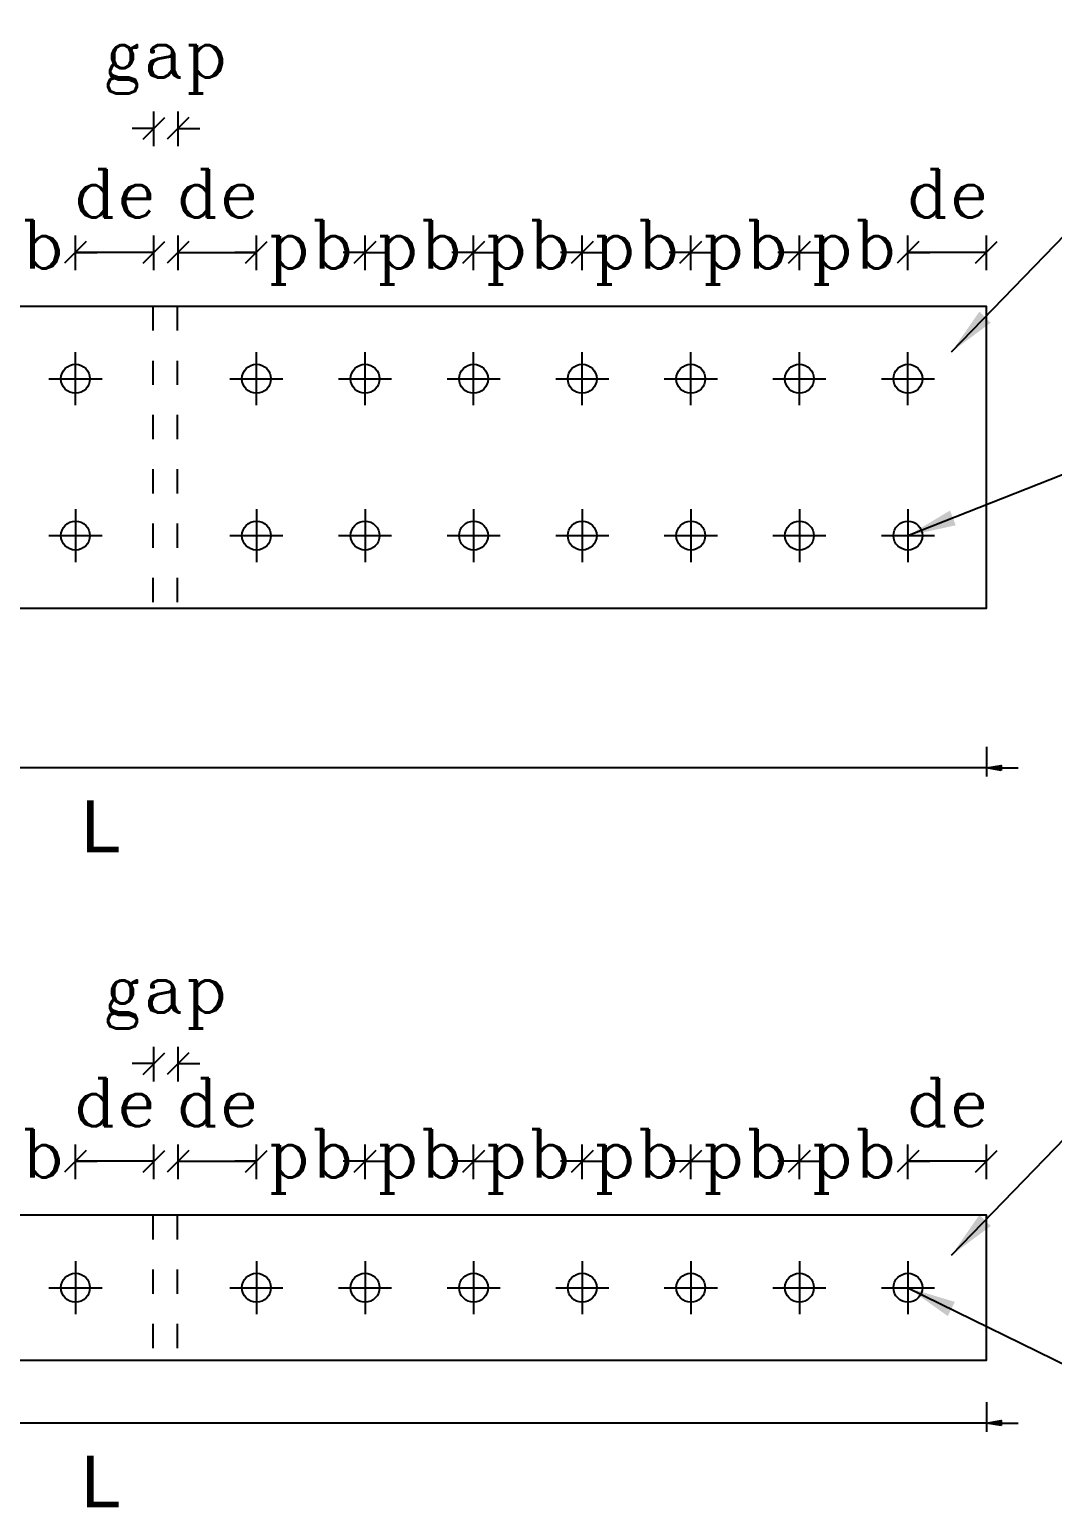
# Model space of a CAD drawing. Header units: millimetres. Extents: x 160 to 329, y 9 to 54.
# Drawn here: x 319.27 to 323.51, y 22.78 to 28.91 of the extents above; entities that cross this region are included whole.
import ezdxf

# ---------------------------------------------------------------- set-up
doc = ezdxf.new("R2010")
doc.units = ezdxf.units.MM
doc.header["$LTSCALE"] = 20
doc.linetypes.add('DASHDOT', pattern=[1, 0.5, -0.25, 0, -0.25])
doc.linetypes.add('DOT2', pattern=[0.125, 0, -0.125])
doc.layers.get('Defpoints').update_dxf_attribs({"color": 255})
for name, color, linetype in [('2', 2, 'Continuous'), ('3', 3, 'Continuous'), ('4', 4, 'Continuous'), ('DIM', 7, 'Continuous'), ('LEADER', 2, 'Continuous')]:
    doc.layers.add(name, color=color, linetype=linetype)
doc.styles.add('PDF Arial', font='arial.ttf')
doc.styles.add('romand', font='romanc9.shx', dxfattribs={"bigfont": 'fars.shx'})
doc.styles.get("Standard").update_dxf_attribs({"font": 'romans.shx'})
doc.dimstyles.new('Arrow', dxfattribs={"dimtxt": 2.5, "dimasz": 0.3, "dimexe": 1.25, "dimexo": 0.625, "dimtad": 1, "dimlfac": 25, "dimtxsty": 'Standard', "dimcen": 2.5, "dimadec": 0, "dimazin": 0, "dimtfac": 1, "dimtmove": 0, "dimatfit": 3, "dimfxl": 1, "dimarcsym": 0})
doc.dimstyles.new('Dim-1.10(mm)', dxfattribs={"dimtxt": 0.2, "dimasz": 0.09, "dimexe": 0.07, "dimexo": 0.15, "dimgap": 0.05, "dimtad": 0, "dimdec": 0, "dimlfac": 100, "dimzin": 9, "dimdsep": 46, "dimtxsty": 'romand', "dimblk": 'OBLIQUE', "dimcen": 0.05, "dimclrd": 256, "dimclre": 256, "dimclrt": 2, "dimadec": 1, "dimazin": 0, "dimtfac": 1, "dimtdec": 0, "dimtofl": 0, "dimtmove": 2, "dimatfit": 3, "dimfxl": 0.07, "dimtolj": 1, "dimtzin": 0, "dimarcsym": 0})

# ---------------------------------------------------------------- blocks, each defined once
blk = doc.blocks.new('_Oblique')
at = {"color": 0, "linetype": 'ByBlock', "lineweight": -2}
blk.add_line((-0.5, -0.5), (0.5, 0.5), dxfattribs=at)
blk = doc.blocks.new('*D127')
at = {"layer": 'Defpoints', "color": 0, "transparency": 16777216}
for p in [(319.4626, 27.9834), (319.0126, 27.7596, 0), (319.4626, 27.7596, 0)]:
    blk.add_point(p, dxfattribs=at)
at = {"layer": 'DIM', "lineweight": -2, "transparency": 16777216}
for p, q in [((319.0126, 27.9096), (319.0126, 28.0534)), ((319.4626, 27.9096), (319.4626, 28.0534)), ((319.0126, 27.9834), (318.9226, 27.9834)), ((319.4626, 27.9834), (319.5526, 27.9834))]:
    blk.add_line(p, q, dxfattribs=at)
at = {"layer": 'DIM', "lineweight": -2, "transparency": 16777216, "xscale": 0.09, "yscale": 0.09, "zscale": 0.09}
blk.add_blockref('_Oblique', (319.0126, 27.9834), dxfattribs=at)
at = {"layer": 'DIM', "lineweight": -2, "transparency": 16777216, "xscale": 0.09, "yscale": 0.09, "zscale": 0.09, "rotation": 180}
blk.add_blockref('_Oblique', (319.4626, 27.9834), dxfattribs=at)
at = {"layer": 'DIM', "color": 2, "transparency": 16777216, "insert": (319.2376, 27.9834), "char_height": 0.2, "attachment_point": 5, "style": 'romand'}
blk.add_mtext('\\A1;pb', dxfattribs=at)
blk = doc.blocks.new('*D128')
at = {"layer": 'Defpoints', "color": 0, "transparency": 16777216}
for p in [(319.4626, 27.9834), (319.4626, 27.7596, 0), (319.7876, 27.7596)]:
    blk.add_point(p, dxfattribs=at)
at = {"layer": 'DIM', "lineweight": -2, "transparency": 16777216}
for p, q in [((319.4626, 27.9096), (319.4626, 28.0534)), ((319.7876, 27.9096), (319.7876, 28.0534)), ((319.7876, 27.9834), (319.4626, 27.9834))]:
    blk.add_line(p, q, dxfattribs=at)
at = {"layer": 'DIM', "lineweight": -2, "transparency": 16777216, "xscale": 0.09, "yscale": 0.09, "zscale": 0.09, "rotation": 180}
blk.add_blockref('_Oblique', (319.4626, 27.9834), dxfattribs=at)
at = {"layer": 'DIM', "lineweight": -2, "transparency": 16777216, "xscale": 0.09, "yscale": 0.09, "zscale": 0.09}
blk.add_blockref('_Oblique', (319.7876, 27.9834), dxfattribs=at)
at = {"layer": 'DIM', "color": 2, "transparency": 16777216, "insert": (319.6251, 28.2284), "char_height": 0.2, "attachment_point": 5, "style": 'romand'}
blk.add_mtext('\\A1;de', dxfattribs=at)
blk = doc.blocks.new('*D129')
at = {"layer": 'Defpoints', "color": 0, "transparency": 16777216}
for p in [(319.8876, 28.4969), (319.7876, 28.2731), (319.8876, 28.2731)]:
    blk.add_point(p, dxfattribs=at)
at = {"layer": 'DIM', "lineweight": -2, "transparency": 16777216}
for p, q in [((319.7876, 28.4231), (319.7876, 28.5669)), ((319.8876, 28.4231), (319.8876, 28.5669)), ((319.7876, 28.4969), (319.6976, 28.4969)), ((319.8876, 28.4969), (319.9776, 28.4969))]:
    blk.add_line(p, q, dxfattribs=at)
at = {"layer": 'DIM', "lineweight": -2, "transparency": 16777216, "xscale": 0.09, "yscale": 0.09, "zscale": 0.09}
blk.add_blockref('_Oblique', (319.7876, 28.4969), dxfattribs=at)
at = {"layer": 'DIM', "lineweight": -2, "transparency": 16777216, "xscale": 0.09, "yscale": 0.09, "zscale": 0.09, "rotation": 180}
blk.add_blockref('_Oblique', (319.8876, 28.4969), dxfattribs=at)
at = {"layer": 'DIM', "color": 2, "transparency": 16777216, "insert": (319.8376, 28.7752), "char_height": 0.2, "attachment_point": 5, "style": 'romand'}
blk.add_mtext('\\A1;gap', dxfattribs=at)
blk = doc.blocks.new('*D135')
at = {"layer": 'Defpoints', "color": 0, "transparency": 16777216}
for p in [(320.6626, 27.9834), (320.6626, 27.7596, 0), (321.1126, 27.7596, 0)]:
    blk.add_point(p, dxfattribs=at)
at = {"layer": 'DIM', "lineweight": -2, "transparency": 16777216}
for p, q in [((320.6626, 27.9096), (320.6626, 28.0534)), ((321.1126, 27.9096), (321.1126, 28.0534)), ((320.6626, 27.9834), (320.5726, 27.9834)), ((321.1126, 27.9834), (321.2026, 27.9834))]:
    blk.add_line(p, q, dxfattribs=at)
at = {"layer": 'DIM', "lineweight": -2, "transparency": 16777216, "xscale": 0.09, "yscale": 0.09, "zscale": 0.09}
blk.add_blockref('_Oblique', (320.6626, 27.9834), dxfattribs=at)
at = {"layer": 'DIM', "lineweight": -2, "transparency": 16777216, "xscale": 0.09, "yscale": 0.09, "zscale": 0.09, "rotation": 180}
blk.add_blockref('_Oblique', (321.1126, 27.9834), dxfattribs=at)
at = {"layer": 'DIM', "color": 2, "transparency": 16777216, "insert": (320.8876, 27.9834), "char_height": 0.2, "attachment_point": 5, "style": 'romand'}
blk.add_mtext('\\A1;pb', dxfattribs=at)
blk = doc.blocks.new('*D136')
at = {"layer": 'Defpoints', "color": 0, "transparency": 16777216}
for p in [(320.2126, 27.9834), (320.2126, 27.7596, 0), (320.6626, 27.7596, 0)]:
    blk.add_point(p, dxfattribs=at)
at = {"layer": 'DIM', "lineweight": -2, "transparency": 16777216}
for p, q in [((320.2126, 27.9096), (320.2126, 28.0534)), ((320.6626, 27.9096), (320.6626, 28.0534)), ((320.2126, 27.9834), (320.1226, 27.9834)), ((320.6626, 27.9834), (320.7526, 27.9834))]:
    blk.add_line(p, q, dxfattribs=at)
at = {"layer": 'DIM', "lineweight": -2, "transparency": 16777216, "xscale": 0.09, "yscale": 0.09, "zscale": 0.09}
blk.add_blockref('_Oblique', (320.2126, 27.9834), dxfattribs=at)
at = {"layer": 'DIM', "lineweight": -2, "transparency": 16777216, "xscale": 0.09, "yscale": 0.09, "zscale": 0.09, "rotation": 180}
blk.add_blockref('_Oblique', (320.6626, 27.9834), dxfattribs=at)
at = {"layer": 'DIM', "color": 2, "transparency": 16777216, "insert": (320.4376, 27.9834), "char_height": 0.2, "attachment_point": 5, "style": 'romand'}
blk.add_mtext('\\A1;pb', dxfattribs=at)
blk = doc.blocks.new('*D137')
at = {"layer": 'Defpoints', "color": 0, "transparency": 16777216}
for p in [(320.2126, 27.9834), (319.8876, 27.7596), (320.2126, 27.7596, 0)]:
    blk.add_point(p, dxfattribs=at)
at = {"layer": 'DIM', "lineweight": -2, "transparency": 16777216}
for p, q in [((319.8876, 27.9096), (319.8876, 28.0534)), ((320.2126, 27.9096), (320.2126, 28.0534)), ((319.8876, 27.9834), (320.2126, 27.9834))]:
    blk.add_line(p, q, dxfattribs=at)
at = {"layer": 'DIM', "lineweight": -2, "transparency": 16777216, "xscale": 0.09, "yscale": 0.09, "zscale": 0.09, "rotation": 180}
blk.add_blockref('_Oblique', (319.8876, 27.9834), dxfattribs=at)
at = {"layer": 'DIM', "lineweight": -2, "transparency": 16777216, "xscale": 0.09, "yscale": 0.09, "zscale": 0.09}
blk.add_blockref('_Oblique', (320.2126, 27.9834), dxfattribs=at)
at = {"layer": 'DIM', "color": 2, "transparency": 16777216, "insert": (320.0501, 28.2284), "char_height": 0.2, "attachment_point": 5, "style": 'romand'}
blk.add_mtext('\\A1;de', dxfattribs=at)
blk = doc.blocks.new('*D138')
at = {"layer": 'Defpoints', "color": 0, "transparency": 16777216}
for p in [(321.1126, 27.9834), (321.1126, 27.7596, 0), (321.5626, 27.7596, 0)]:
    blk.add_point(p, dxfattribs=at)
at = {"layer": 'DIM', "lineweight": -2, "transparency": 16777216}
for p, q in [((321.1126, 27.9096), (321.1126, 28.0534)), ((321.5626, 27.9096), (321.5626, 28.0534)), ((321.1126, 27.9834), (321.0226, 27.9834)), ((321.5626, 27.9834), (321.6526, 27.9834))]:
    blk.add_line(p, q, dxfattribs=at)
at = {"layer": 'DIM', "lineweight": -2, "transparency": 16777216, "xscale": 0.09, "yscale": 0.09, "zscale": 0.09}
blk.add_blockref('_Oblique', (321.1126, 27.9834), dxfattribs=at)
at = {"layer": 'DIM', "lineweight": -2, "transparency": 16777216, "xscale": 0.09, "yscale": 0.09, "zscale": 0.09, "rotation": 180}
blk.add_blockref('_Oblique', (321.5626, 27.9834), dxfattribs=at)
at = {"layer": 'DIM', "color": 2, "transparency": 16777216, "insert": (321.3376, 27.9834), "char_height": 0.2, "attachment_point": 5, "style": 'romand'}
blk.add_mtext('\\A1;pb', dxfattribs=at)
blk = doc.blocks.new('*D139')
at = {"layer": 'Defpoints', "color": 0, "transparency": 16777216}
for p in [(321.5626, 27.9834), (321.5626, 27.7596, 0), (322.0126, 27.7596, 0)]:
    blk.add_point(p, dxfattribs=at)
at = {"layer": 'DIM', "lineweight": -2, "transparency": 16777216}
for p, q in [((321.5626, 27.9096), (321.5626, 28.0534)), ((322.0126, 27.9096), (322.0126, 28.0534)), ((321.5626, 27.9834), (321.4726, 27.9834)), ((322.0126, 27.9834), (322.1026, 27.9834))]:
    blk.add_line(p, q, dxfattribs=at)
at = {"layer": 'DIM', "lineweight": -2, "transparency": 16777216, "xscale": 0.09, "yscale": 0.09, "zscale": 0.09}
blk.add_blockref('_Oblique', (321.5626, 27.9834), dxfattribs=at)
at = {"layer": 'DIM', "lineweight": -2, "transparency": 16777216, "xscale": 0.09, "yscale": 0.09, "zscale": 0.09, "rotation": 180}
blk.add_blockref('_Oblique', (322.0126, 27.9834), dxfattribs=at)
at = {"layer": 'DIM', "color": 2, "transparency": 16777216, "insert": (321.7876, 27.9834), "char_height": 0.2, "attachment_point": 5, "style": 'romand'}
blk.add_mtext('\\A1;pb', dxfattribs=at)
blk = doc.blocks.new('*D140')
at = {"layer": 'Defpoints', "color": 0, "transparency": 16777216}
for p in [(322.4626, 27.9834), (322.4626, 27.7596, 0), (322.9126, 27.7596, 0)]:
    blk.add_point(p, dxfattribs=at)
at = {"layer": 'DIM', "lineweight": -2, "transparency": 16777216}
for p, q in [((322.4626, 27.9096), (322.4626, 28.0534)), ((322.9126, 27.9096), (322.9126, 28.0534)), ((322.4626, 27.9834), (322.3726, 27.9834)), ((322.9126, 27.9834), (323.0026, 27.9834))]:
    blk.add_line(p, q, dxfattribs=at)
at = {"layer": 'DIM', "lineweight": -2, "transparency": 16777216, "xscale": 0.09, "yscale": 0.09, "zscale": 0.09}
blk.add_blockref('_Oblique', (322.4626, 27.9834), dxfattribs=at)
at = {"layer": 'DIM', "lineweight": -2, "transparency": 16777216, "xscale": 0.09, "yscale": 0.09, "zscale": 0.09, "rotation": 180}
blk.add_blockref('_Oblique', (322.9126, 27.9834), dxfattribs=at)
at = {"layer": 'DIM', "color": 2, "transparency": 16777216, "insert": (322.6876, 27.9834), "char_height": 0.2, "attachment_point": 5, "style": 'romand'}
blk.add_mtext('\\A1;pb', dxfattribs=at)
blk = doc.blocks.new('*D141')
at = {"layer": 'Defpoints', "color": 0, "transparency": 16777216}
for p in [(322.9126, 27.9834), (322.9126, 27.7596, 0), (323.2376, 27.7596)]:
    blk.add_point(p, dxfattribs=at)
at = {"layer": 'DIM', "lineweight": -2, "transparency": 16777216}
for p, q in [((322.9126, 27.9096), (322.9126, 28.0534)), ((323.2376, 27.9096), (323.2376, 28.0534)), ((323.2376, 27.9834), (322.9126, 27.9834))]:
    blk.add_line(p, q, dxfattribs=at)
at = {"layer": 'DIM', "lineweight": -2, "transparency": 16777216, "xscale": 0.09, "yscale": 0.09, "zscale": 0.09, "rotation": 180}
blk.add_blockref('_Oblique', (322.9126, 27.9834), dxfattribs=at)
at = {"layer": 'DIM', "lineweight": -2, "transparency": 16777216, "xscale": 0.09, "yscale": 0.09, "zscale": 0.09}
blk.add_blockref('_Oblique', (323.2376, 27.9834), dxfattribs=at)
at = {"layer": 'DIM', "color": 2, "transparency": 16777216, "insert": (323.0751, 28.2284), "char_height": 0.2, "attachment_point": 5, "style": 'romand'}
blk.add_mtext('\\A1;de', dxfattribs=at)
blk = doc.blocks.new('*D142')
at = {"layer": 'Defpoints', "color": 0, "transparency": 16777216}
for p in [(322.0126, 27.9834), (322.0126, 27.7596, 0), (322.4626, 27.7596, 0)]:
    blk.add_point(p, dxfattribs=at)
at = {"layer": 'DIM', "lineweight": -2, "transparency": 16777216}
for p, q in [((322.0126, 27.9096), (322.0126, 28.0534)), ((322.4626, 27.9096), (322.4626, 28.0534)), ((322.0126, 27.9834), (321.9226, 27.9834)), ((322.4626, 27.9834), (322.5526, 27.9834))]:
    blk.add_line(p, q, dxfattribs=at)
at = {"layer": 'DIM', "lineweight": -2, "transparency": 16777216, "xscale": 0.09, "yscale": 0.09, "zscale": 0.09}
blk.add_blockref('_Oblique', (322.0126, 27.9834), dxfattribs=at)
at = {"layer": 'DIM', "lineweight": -2, "transparency": 16777216, "xscale": 0.09, "yscale": 0.09, "zscale": 0.09, "rotation": 180}
blk.add_blockref('_Oblique', (322.4626, 27.9834), dxfattribs=at)
at = {"layer": 'DIM', "color": 2, "transparency": 16777216, "insert": (322.2376, 27.9834), "char_height": 0.2, "attachment_point": 5, "style": 'romand'}
blk.add_mtext('\\A1;pb', dxfattribs=at)
blk = doc.blocks.new('*D144')
at = {"layer": 'Defpoints', "color": 0, "transparency": 16777216}
for p in [(319.4626, 24.2173), (319.0126, 23.9935, 0), (319.4626, 23.9935, 0)]:
    blk.add_point(p, dxfattribs=at)
at = {"layer": 'DIM', "lineweight": -2, "transparency": 16777216}
for p, q in [((319.0126, 24.1435), (319.0126, 24.2873)), ((319.4626, 24.1435), (319.4626, 24.2873)), ((319.0126, 24.2173), (318.9226, 24.2173)), ((319.4626, 24.2173), (319.5526, 24.2173))]:
    blk.add_line(p, q, dxfattribs=at)
at = {"layer": 'DIM', "lineweight": -2, "transparency": 16777216, "xscale": 0.09, "yscale": 0.09, "zscale": 0.09}
blk.add_blockref('_Oblique', (319.0126, 24.2173), dxfattribs=at)
at = {"layer": 'DIM', "lineweight": -2, "transparency": 16777216, "xscale": 0.09, "yscale": 0.09, "zscale": 0.09, "rotation": 180}
blk.add_blockref('_Oblique', (319.4626, 24.2173), dxfattribs=at)
at = {"layer": 'DIM', "color": 2, "transparency": 16777216, "insert": (319.2376, 24.2173), "char_height": 0.2, "attachment_point": 5, "style": 'romand'}
blk.add_mtext('\\A1;pb', dxfattribs=at)
blk = doc.blocks.new('*D145')
at = {"layer": 'Defpoints', "color": 0, "transparency": 16777216}
for p in [(319.4626, 24.2173), (319.4626, 23.9935, 0), (319.7876, 23.9935)]:
    blk.add_point(p, dxfattribs=at)
at = {"layer": 'DIM', "lineweight": -2, "transparency": 16777216}
for p, q in [((319.4626, 24.1435), (319.4626, 24.2873)), ((319.7876, 24.1435), (319.7876, 24.2873)), ((319.7876, 24.2173), (319.4626, 24.2173))]:
    blk.add_line(p, q, dxfattribs=at)
at = {"layer": 'DIM', "lineweight": -2, "transparency": 16777216, "xscale": 0.09, "yscale": 0.09, "zscale": 0.09, "rotation": 180}
blk.add_blockref('_Oblique', (319.4626, 24.2173), dxfattribs=at)
at = {"layer": 'DIM', "lineweight": -2, "transparency": 16777216, "xscale": 0.09, "yscale": 0.09, "zscale": 0.09}
blk.add_blockref('_Oblique', (319.7876, 24.2173), dxfattribs=at)
at = {"layer": 'DIM', "color": 2, "transparency": 16777216, "insert": (319.6251, 24.4623), "char_height": 0.2, "attachment_point": 5, "style": 'romand'}
blk.add_mtext('\\A1;de', dxfattribs=at)
blk = doc.blocks.new('*D146')
at = {"layer": 'Defpoints', "color": 0, "transparency": 16777216}
for p in [(319.8876, 24.6221), (319.7876, 24.3983), (319.8876, 24.3983)]:
    blk.add_point(p, dxfattribs=at)
at = {"layer": 'DIM', "lineweight": -2, "transparency": 16777216}
for p, q in [((319.7876, 24.5483), (319.7876, 24.6921)), ((319.8876, 24.5483), (319.8876, 24.6921)), ((319.7876, 24.6221), (319.6976, 24.6221)), ((319.8876, 24.6221), (319.9776, 24.6221))]:
    blk.add_line(p, q, dxfattribs=at)
at = {"layer": 'DIM', "lineweight": -2, "transparency": 16777216, "xscale": 0.09, "yscale": 0.09, "zscale": 0.09}
blk.add_blockref('_Oblique', (319.7876, 24.6221), dxfattribs=at)
at = {"layer": 'DIM', "lineweight": -2, "transparency": 16777216, "xscale": 0.09, "yscale": 0.09, "zscale": 0.09, "rotation": 180}
blk.add_blockref('_Oblique', (319.8876, 24.6221), dxfattribs=at)
at = {"layer": 'DIM', "color": 2, "transparency": 16777216, "insert": (319.8376, 24.9004), "char_height": 0.2, "attachment_point": 5, "style": 'romand'}
blk.add_mtext('\\A1;gap', dxfattribs=at)
blk = doc.blocks.new('*D152')
at = {"layer": 'Defpoints', "color": 0, "transparency": 16777216}
for p in [(320.6626, 24.2173), (320.6626, 23.9935, 0), (321.1126, 23.9935, 0)]:
    blk.add_point(p, dxfattribs=at)
at = {"layer": 'DIM', "lineweight": -2, "transparency": 16777216}
for p, q in [((320.6626, 24.1435), (320.6626, 24.2873)), ((321.1126, 24.1435), (321.1126, 24.2873)), ((320.6626, 24.2173), (320.5726, 24.2173)), ((321.1126, 24.2173), (321.2026, 24.2173))]:
    blk.add_line(p, q, dxfattribs=at)
at = {"layer": 'DIM', "lineweight": -2, "transparency": 16777216, "xscale": 0.09, "yscale": 0.09, "zscale": 0.09}
blk.add_blockref('_Oblique', (320.6626, 24.2173), dxfattribs=at)
at = {"layer": 'DIM', "lineweight": -2, "transparency": 16777216, "xscale": 0.09, "yscale": 0.09, "zscale": 0.09, "rotation": 180}
blk.add_blockref('_Oblique', (321.1126, 24.2173), dxfattribs=at)
at = {"layer": 'DIM', "color": 2, "transparency": 16777216, "insert": (320.8876, 24.2173), "char_height": 0.2, "attachment_point": 5, "style": 'romand'}
blk.add_mtext('\\A1;pb', dxfattribs=at)
blk = doc.blocks.new('*D153')
at = {"layer": 'Defpoints', "color": 0, "transparency": 16777216}
for p in [(320.2126, 24.2173), (320.2126, 23.9935, 0), (320.6626, 23.9935, 0)]:
    blk.add_point(p, dxfattribs=at)
at = {"layer": 'DIM', "lineweight": -2, "transparency": 16777216}
for p, q in [((320.2126, 24.1435), (320.2126, 24.2873)), ((320.6626, 24.1435), (320.6626, 24.2873)), ((320.2126, 24.2173), (320.1226, 24.2173)), ((320.6626, 24.2173), (320.7526, 24.2173))]:
    blk.add_line(p, q, dxfattribs=at)
at = {"layer": 'DIM', "lineweight": -2, "transparency": 16777216, "xscale": 0.09, "yscale": 0.09, "zscale": 0.09}
blk.add_blockref('_Oblique', (320.2126, 24.2173), dxfattribs=at)
at = {"layer": 'DIM', "lineweight": -2, "transparency": 16777216, "xscale": 0.09, "yscale": 0.09, "zscale": 0.09, "rotation": 180}
blk.add_blockref('_Oblique', (320.6626, 24.2173), dxfattribs=at)
at = {"layer": 'DIM', "color": 2, "transparency": 16777216, "insert": (320.4376, 24.2173), "char_height": 0.2, "attachment_point": 5, "style": 'romand'}
blk.add_mtext('\\A1;pb', dxfattribs=at)
blk = doc.blocks.new('*D154')
at = {"layer": 'Defpoints', "color": 0, "transparency": 16777216}
for p in [(320.2126, 24.2173), (319.8876, 23.9935), (320.2126, 23.9935, 0)]:
    blk.add_point(p, dxfattribs=at)
at = {"layer": 'DIM', "lineweight": -2, "transparency": 16777216}
for p, q in [((319.8876, 24.1435), (319.8876, 24.2873)), ((320.2126, 24.1435), (320.2126, 24.2873)), ((319.8876, 24.2173), (320.2126, 24.2173))]:
    blk.add_line(p, q, dxfattribs=at)
at = {"layer": 'DIM', "lineweight": -2, "transparency": 16777216, "xscale": 0.09, "yscale": 0.09, "zscale": 0.09, "rotation": 180}
blk.add_blockref('_Oblique', (319.8876, 24.2173), dxfattribs=at)
at = {"layer": 'DIM', "lineweight": -2, "transparency": 16777216, "xscale": 0.09, "yscale": 0.09, "zscale": 0.09}
blk.add_blockref('_Oblique', (320.2126, 24.2173), dxfattribs=at)
at = {"layer": 'DIM', "color": 2, "transparency": 16777216, "insert": (320.0501, 24.4623), "char_height": 0.2, "attachment_point": 5, "style": 'romand'}
blk.add_mtext('\\A1;de', dxfattribs=at)
blk = doc.blocks.new('*D155')
at = {"layer": 'Defpoints', "color": 0, "transparency": 16777216}
for p in [(321.1126, 24.2173), (321.1126, 23.9935, 0), (321.5626, 23.9935, 0)]:
    blk.add_point(p, dxfattribs=at)
at = {"layer": 'DIM', "lineweight": -2, "transparency": 16777216}
for p, q in [((321.1126, 24.1435), (321.1126, 24.2873)), ((321.5626, 24.1435), (321.5626, 24.2873)), ((321.1126, 24.2173), (321.0226, 24.2173)), ((321.5626, 24.2173), (321.6526, 24.2173))]:
    blk.add_line(p, q, dxfattribs=at)
at = {"layer": 'DIM', "lineweight": -2, "transparency": 16777216, "xscale": 0.09, "yscale": 0.09, "zscale": 0.09}
blk.add_blockref('_Oblique', (321.1126, 24.2173), dxfattribs=at)
at = {"layer": 'DIM', "lineweight": -2, "transparency": 16777216, "xscale": 0.09, "yscale": 0.09, "zscale": 0.09, "rotation": 180}
blk.add_blockref('_Oblique', (321.5626, 24.2173), dxfattribs=at)
at = {"layer": 'DIM', "color": 2, "transparency": 16777216, "insert": (321.3376, 24.2173), "char_height": 0.2, "attachment_point": 5, "style": 'romand'}
blk.add_mtext('\\A1;pb', dxfattribs=at)
blk = doc.blocks.new('*D156')
at = {"layer": 'Defpoints', "color": 0, "transparency": 16777216}
for p in [(321.5626, 24.2173), (321.5626, 23.9935, 0), (322.0126, 23.9935, 0)]:
    blk.add_point(p, dxfattribs=at)
at = {"layer": 'DIM', "lineweight": -2, "transparency": 16777216}
for p, q in [((321.5626, 24.1435), (321.5626, 24.2873)), ((322.0126, 24.1435), (322.0126, 24.2873)), ((321.5626, 24.2173), (321.4726, 24.2173)), ((322.0126, 24.2173), (322.1026, 24.2173))]:
    blk.add_line(p, q, dxfattribs=at)
at = {"layer": 'DIM', "lineweight": -2, "transparency": 16777216, "xscale": 0.09, "yscale": 0.09, "zscale": 0.09}
blk.add_blockref('_Oblique', (321.5626, 24.2173), dxfattribs=at)
at = {"layer": 'DIM', "lineweight": -2, "transparency": 16777216, "xscale": 0.09, "yscale": 0.09, "zscale": 0.09, "rotation": 180}
blk.add_blockref('_Oblique', (322.0126, 24.2173), dxfattribs=at)
at = {"layer": 'DIM', "color": 2, "transparency": 16777216, "insert": (321.7876, 24.2173), "char_height": 0.2, "attachment_point": 5, "style": 'romand'}
blk.add_mtext('\\A1;pb', dxfattribs=at)
blk = doc.blocks.new('*D157')
at = {"layer": 'Defpoints', "color": 0, "transparency": 16777216}
for p in [(322.4626, 24.2173), (322.4626, 23.9935, 0), (322.9126, 23.9935, 0)]:
    blk.add_point(p, dxfattribs=at)
at = {"layer": 'DIM', "lineweight": -2, "transparency": 16777216}
for p, q in [((322.4626, 24.1435), (322.4626, 24.2873)), ((322.9126, 24.1435), (322.9126, 24.2873)), ((322.4626, 24.2173), (322.3726, 24.2173)), ((322.9126, 24.2173), (323.0026, 24.2173))]:
    blk.add_line(p, q, dxfattribs=at)
at = {"layer": 'DIM', "lineweight": -2, "transparency": 16777216, "xscale": 0.09, "yscale": 0.09, "zscale": 0.09}
blk.add_blockref('_Oblique', (322.4626, 24.2173), dxfattribs=at)
at = {"layer": 'DIM', "lineweight": -2, "transparency": 16777216, "xscale": 0.09, "yscale": 0.09, "zscale": 0.09, "rotation": 180}
blk.add_blockref('_Oblique', (322.9126, 24.2173), dxfattribs=at)
at = {"layer": 'DIM', "color": 2, "transparency": 16777216, "insert": (322.6876, 24.2173), "char_height": 0.2, "attachment_point": 5, "style": 'romand'}
blk.add_mtext('\\A1;pb', dxfattribs=at)
blk = doc.blocks.new('*D158')
at = {"layer": 'Defpoints', "color": 0, "transparency": 16777216}
for p in [(322.9126, 24.2173), (322.9126, 23.9935, 0), (323.2376, 23.9935)]:
    blk.add_point(p, dxfattribs=at)
at = {"layer": 'DIM', "lineweight": -2, "transparency": 16777216}
for p, q in [((322.9126, 24.1435), (322.9126, 24.2873)), ((323.2376, 24.1435), (323.2376, 24.2873)), ((323.2376, 24.2173), (322.9126, 24.2173))]:
    blk.add_line(p, q, dxfattribs=at)
at = {"layer": 'DIM', "lineweight": -2, "transparency": 16777216, "xscale": 0.09, "yscale": 0.09, "zscale": 0.09, "rotation": 180}
blk.add_blockref('_Oblique', (322.9126, 24.2173), dxfattribs=at)
at = {"layer": 'DIM', "lineweight": -2, "transparency": 16777216, "xscale": 0.09, "yscale": 0.09, "zscale": 0.09}
blk.add_blockref('_Oblique', (323.2376, 24.2173), dxfattribs=at)
at = {"layer": 'DIM', "color": 2, "transparency": 16777216, "insert": (323.0751, 24.4623), "char_height": 0.2, "attachment_point": 5, "style": 'romand'}
blk.add_mtext('\\A1;de', dxfattribs=at)
blk = doc.blocks.new('*D159')
at = {"layer": 'Defpoints', "color": 0, "transparency": 16777216}
for p in [(322.0126, 24.2173), (322.0126, 23.9935, 0), (322.4626, 23.9935, 0)]:
    blk.add_point(p, dxfattribs=at)
at = {"layer": 'DIM', "lineweight": -2, "transparency": 16777216}
for p, q in [((322.0126, 24.1435), (322.0126, 24.2873)), ((322.4626, 24.1435), (322.4626, 24.2873)), ((322.0126, 24.2173), (321.9226, 24.2173)), ((322.4626, 24.2173), (322.5526, 24.2173))]:
    blk.add_line(p, q, dxfattribs=at)
at = {"layer": 'DIM', "lineweight": -2, "transparency": 16777216, "xscale": 0.09, "yscale": 0.09, "zscale": 0.09}
blk.add_blockref('_Oblique', (322.0126, 24.2173), dxfattribs=at)
at = {"layer": 'DIM', "lineweight": -2, "transparency": 16777216, "xscale": 0.09, "yscale": 0.09, "zscale": 0.09, "rotation": 180}
blk.add_blockref('_Oblique', (322.4626, 24.2173), dxfattribs=at)
at = {"layer": 'DIM', "color": 2, "transparency": 16777216, "insert": (322.2376, 24.2173), "char_height": 0.2, "attachment_point": 5, "style": 'romand'}
blk.add_mtext('\\A1;pb', dxfattribs=at)

msp = doc.modelspace()

# ---------------------------------------------------------------- linework, layer by layer
at = {"linetype": 'DOT2', "ltscale": 0.05}
for p, q in [((319.7835, 27.7596, 0), (319.7835, 26.5096, 0)), ((319.8835, 27.7596, 0), (319.8835, 26.5096, 0)), ((319.7835, 23.9935, 0), (319.7835, 23.3935, 0)), ((319.8835, 23.9935, 0), (319.8835, 23.3935, 0))]:
    msp.add_line(p, q, dxfattribs=at)
for p, q in [((323.2376, 25.8474, 0), (316.4376, 25.8474, 0)), ((323.2376, 23.1327, 0), (316.4376, 23.1327, 0))]:
    msp.add_line(p, q)
at = {"elevation": 0}
for points in [[(323.2376, 25.9344), (323.2376, 25.8114)], [(323.2991, 25.8474), (323.3696, 25.8474)], [(323.2376, 23.2197), (323.2376, 23.0967)], [(323.2991, 23.1327), (323.3696, 23.1327)]]:
    msp.add_lwpolyline(points, dxfattribs=at)
for points in [[(323.2991, 25.8369), (323.2376, 25.8474), (323.2991, 25.8579)], [(323.2991, 23.1222), (323.2376, 23.1327), (323.2991, 23.1432)]]:
    msp.add_lwpolyline(points, close=True, dxfattribs=at)
at = {"transparency": 33554559}
for points in [[(323.2991, 25.8369, 0), (323.2376, 25.8474, 0), (323.2991, 25.8579, 0)], [(323.2991, 23.1222, 0), (323.2376, 23.1327, 0), (323.2991, 23.1432, 0)]]:
    msp.add_solid(points, dxfattribs=at)
at = {"layer": '2', "linetype": 'DASHDOT', "ltscale": 0.2}
for p, q in [((319.4626, 27.3496, 0), (319.4626, 27.5696, 0)), ((320.2126, 27.3496, 0), (320.2126, 27.5696, 0)), ((320.6626, 27.3496, 0), (320.6626, 27.5696, 0)), ((321.1126, 27.3496, 0), (321.1126, 27.5696, 0)), ((321.5626, 27.3496, 0), (321.5626, 27.5696, 0)), ((322.0126, 27.3496, 0), (322.0126, 27.5696, 0)), ((322.4626, 27.3496, 0), (322.4626, 27.5696, 0)), ((322.9126, 27.3496, 0), (322.9126, 27.5696, 0)), ((319.3526, 27.4596, 0), (319.5726, 27.4596, 0)), ((320.1026, 27.4596, 0), (320.3226, 27.4596, 0)), ((320.5526, 27.4596, 0), (320.7726, 27.4596, 0)), ((321.0026, 27.4596, 0), (321.2226, 27.4596, 0)), ((321.4526, 27.4596, 0), (321.6726, 27.4596, 0)), ((321.9026, 27.4596, 0), (322.1226, 27.4596, 0)), ((322.3526, 27.4596, 0), (322.5726, 27.4596, 0)), ((322.8026, 27.4596, 0), (323.0226, 27.4596, 0)), ((319.4626, 26.9196, 0), (319.4626, 26.6996, 0)), ((320.2126, 26.9196, 0), (320.2126, 26.6996, 0)), ((320.6626, 26.9196, 0), (320.6626, 26.6996, 0)), ((321.1126, 26.9196, 0), (321.1126, 26.6996, 0)), ((321.5626, 26.9196, 0), (321.5626, 26.6996, 0)), ((322.0126, 26.9196, 0), (322.0126, 26.6996, 0)), ((322.4626, 26.9196, 0), (322.4626, 26.6996, 0)), ((322.9126, 26.9196, 0), (322.9126, 26.6996, 0)), ((319.3526, 26.8096, 0), (319.5726, 26.8096, 0)), ((320.1026, 26.8096, 0), (320.3226, 26.8096, 0)), ((320.5526, 26.8096, 0), (320.7726, 26.8096, 0)), ((321.0026, 26.8096, 0), (321.2226, 26.8096, 0)), ((321.4526, 26.8096, 0), (321.6726, 26.8096, 0)), ((321.9026, 26.8096, 0), (322.1226, 26.8096, 0)), ((322.3526, 26.8096, 0), (322.5726, 26.8096, 0)), ((322.8026, 26.8096, 0), (323.0226, 26.8096, 0)), ((319.4626, 23.8035, 0), (319.4626, 23.5835, 0)), ((320.2126, 23.8035, 0), (320.2126, 23.5835, 0)), ((320.6626, 23.8035, 0), (320.6626, 23.5835, 0)), ((321.1126, 23.8035, 0), (321.1126, 23.5835, 0)), ((321.5626, 23.8035, 0), (321.5626, 23.5835, 0)), ((322.0126, 23.8035, 0), (322.0126, 23.5835, 0)), ((322.4626, 23.8035, 0), (322.4626, 23.5835, 0)), ((322.9126, 23.8035, 0), (322.9126, 23.5835, 0)), ((319.3526, 23.6935, 0), (319.5726, 23.6935, 0)), ((320.1026, 23.6935, 0), (320.3226, 23.6935, 0)), ((320.5526, 23.6935, 0), (320.7726, 23.6935, 0)), ((321.0026, 23.6935, 0), (321.2226, 23.6935, 0)), ((321.4526, 23.6935, 0), (321.6726, 23.6935, 0)), ((321.9026, 23.6935, 0), (322.1226, 23.6935, 0)), ((322.3526, 23.6935, 0), (322.5726, 23.6935, 0)), ((322.8026, 23.6935, 0), (323.0226, 23.6935, 0))]:
    msp.add_line(p, q, dxfattribs=at)
at = {"layer": '3'}
for centre in [(319.4626, 27.4596, 0), (320.2126, 27.4596, 0), (320.6626, 27.4596, 0), (321.1126, 27.4596, 0), (321.5626, 27.4596, 0), (322.0126, 27.4596, 0), (322.4626, 27.4596, 0), (322.9126, 27.4596, 0), (319.4626, 26.8096, 0), (320.2126, 26.8096, 0), (320.6626, 26.8096, 0), (321.1126, 26.8096, 0), (321.5626, 26.8096, 0), (322.0126, 26.8096, 0), (322.4626, 26.8096, 0), (322.9126, 26.8096, 0), (319.4626, 23.6935, 0), (320.2126, 23.6935, 0), (320.6626, 23.6935, 0), (321.1126, 23.6935, 0), (321.5626, 23.6935, 0), (322.0126, 23.6935, 0), (322.4626, 23.6935, 0), (322.9126, 23.6935, 0)]:
    msp.add_circle(centre, 0.06, dxfattribs=at)
at = {"layer": '4', "elevation": 0}
for points in [[(316.4376, 26.5096), (323.2376, 26.5096), (323.2376, 27.7596), (316.4376, 27.7596)], [(316.4376, 23.3935), (323.2376, 23.3935), (323.2376, 23.9935), (316.4376, 23.9935)]]:
    msp.add_lwpolyline(points, close=True, dxfattribs=at)

# ---------------------------------------------------------------- texts
at = {"char_height": 0.2147, "attachment_point": 7, "style": 'PDF Arial'}
for insert in [(319.4852, 25.4978, 0), (319.4852, 22.7832, 0)]:
    msp.add_mtext('L', dxfattribs=dict(at, insert=insert))

# ---------------------------------------------------------------- dimensions: what is measured, and where the dimension line sits
at = {"layer": 'DIM'}
for base, p1, p2, text, picture, middle in [((319.8876, 28.4969), (319.7876, 28.2731), (319.8876, 28.2731), 'gap', '*D129', (319.8376, 28.7752)), ((320.2126, 27.9834), (319.8876, 27.7596), (320.2126, 27.7596, 0), 'de', '*D137', (320.0501, 28.2284)), ((319.4626, 27.9834, 0), (319.0126, 27.7596, 0), (319.4626, 27.7596, 0), 'pb', '*D127', (319.2376, 27.9834, 0)), ((319.8876, 24.6221), (319.7876, 24.3983), (319.8876, 24.3983), 'gap', '*D146', (319.8376, 24.9004)), ((320.2126, 24.2173), (319.8876, 23.9935), (320.2126, 23.9935, 0), 'de', '*D154', (320.0501, 24.4623)), ((319.4626, 24.2173, 0), (319.0126, 23.9935, 0), (319.4626, 23.9935, 0), 'pb', '*D144', (319.2376, 24.2173, 0))]:
    dim = msp.add_linear_dim(base=base, p1=p1, p2=p2, text=text, dimstyle='Dim-1.10(mm)', dxfattribs=at)
    dim.commit()
    dim.dimension.update_dxf_attribs({"geometry": picture, "text_midpoint": middle})
for base, p1, p2, text, picture, middle in [((319.4626, 27.9834), (319.7876, 27.7596), (319.4626, 27.7596, 0), 'de', '*D128', (319.6251, 28.2284)), ((322.9126, 27.9834, 0), (323.2376, 27.7596, 0), (322.9126, 27.7596, 0), 'de', '*D141', (323.0751, 28.2284, 0)), ((320.2126, 27.9834, 0), (320.6626, 27.7596, 0), (320.2126, 27.7596, 0), 'pb', '*D136', (320.4376, 27.9834, 0)), ((320.6626, 27.9834, 0), (321.1126, 27.7596), (320.6626, 27.7596), 'pb', '*D135', (320.8876, 27.9834, 0)), ((321.1126, 27.9834, 0), (321.5626, 27.7596), (321.1126, 27.7596), 'pb', '*D138', (321.3376, 27.9834, 0)), ((321.5626, 27.9834, 0), (322.0126, 27.7596), (321.5626, 27.7596), 'pb', '*D139', (321.7876, 27.9834, 0)), ((322.0126, 27.9834, 0), (322.4626, 27.7596), (322.0126, 27.7596), 'pb', '*D142', (322.2376, 27.9834, 0)), ((322.4626, 27.9834, 0), (322.9126, 27.7596), (322.4626, 27.7596), 'pb', '*D140', (322.6876, 27.9834, 0)), ((319.4626, 24.2173), (319.7876, 23.9935), (319.4626, 23.9935, 0), 'de', '*D145', (319.6251, 24.4623)), ((322.9126, 24.2173, 0), (323.2376, 23.9935, 0), (322.9126, 23.9935, 0), 'de', '*D158', (323.0751, 24.4623, 0)), ((320.2126, 24.2173, 0), (320.6626, 23.9935, 0), (320.2126, 23.9935, 0), 'pb', '*D153', (320.4376, 24.2173, 0)), ((320.6626, 24.2173, 0), (321.1126, 23.9935), (320.6626, 23.9935), 'pb', '*D152', (320.8876, 24.2173, 0)), ((321.1126, 24.2173, 0), (321.5626, 23.9935), (321.1126, 23.9935), 'pb', '*D155', (321.3376, 24.2173, 0)), ((321.5626, 24.2173, 0), (322.0126, 23.9935), (321.5626, 23.9935), 'pb', '*D156', (321.7876, 24.2173, 0)), ((322.0126, 24.2173, 0), (322.4626, 23.9935), (322.0126, 23.9935), 'pb', '*D159', (322.2376, 24.2173, 0)), ((322.4626, 24.2173, 0), (322.9126, 23.9935), (322.4626, 23.9935), 'pb', '*D157', (322.6876, 24.2173, 0))]:
    dim = msp.add_linear_dim(base=base, p1=p1, p2=p2, angle=180, text=text, dimstyle='Dim-1.10(mm)', dxfattribs=at)
    dim.commit()
    dim.dimension.update_dxf_attribs({"geometry": picture, "text_midpoint": middle})

# ---------------------------------------------------------------- leaders
at = {"layer": 'LEADER'}
for points in [[(323.0928, 27.571, 0), (323.851, 28.3541, 0), (325.7535, 28.3541, 0)], [(322.9126, 26.8096, 0), (324.297, 27.3565, 0), (326.0276, 27.3565, 0)], [(323.0928, 23.8284, 0), (323.851, 24.6115, 0), (325.7535, 24.6115, 0)], [(322.9126, 23.6935, 0), (324.4878, 22.9201, 0), (326.2184, 22.9201, 0)]]:
    msp.add_leader(points, dimstyle='Arrow', override={"dimasz": 0.2}, dxfattribs=at)

doc.saveas('drawing.dxf')
